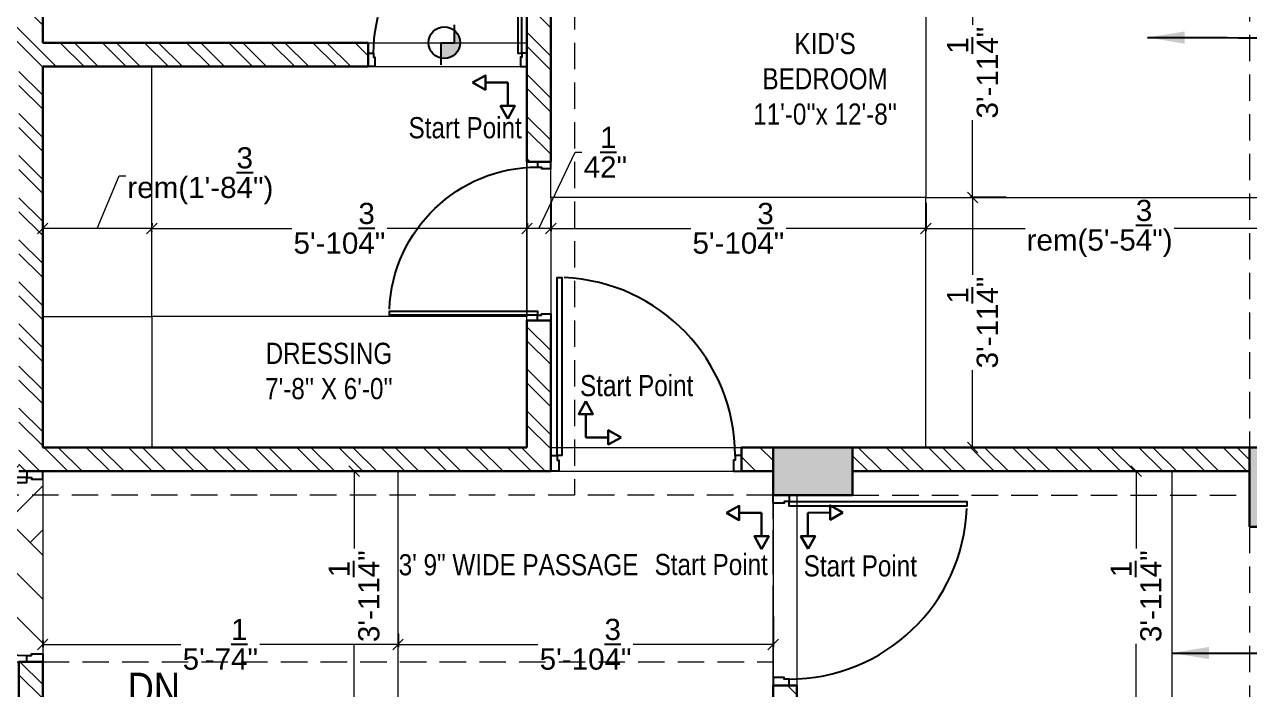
# Model space of a CAD drawing. Header units: millimetres. Extents: x 56222 to 3066687, y -650199 to -121287.
# Drawn here: x 152123.3 to 152354.7, y -179601.4 to -179475.7 of the extents above; entities that cross this region are included whole.
import ezdxf

# ---------------------------------------------------------------- set-up
doc = ezdxf.new("R2010")
doc.units = ezdxf.units.MM
doc.header["$MEASUREMENT"] = 0
doc.header["$PDMODE"] = 35
doc.linetypes.add('ACAD_ISO02W100', pattern=[15, 12, -3])
doc.linetypes.add('DASHED', pattern=[0.75, 0.5, -0.25])
doc.layers.get('Defpoints').update_dxf_attribs({"color": 220})
for name, color, linetype in [('AR DOOR', 40, 'Continuous'), ('AR ELE-5', 134, 'Continuous'), ('WIN', 250, 'Continuous')]:
    doc.layers.add(name, color=color, linetype=linetype)
for name, color, linetype, lineweight in [('COLUMN', 1, 'Continuous', 30), ('dim05', 1, 'Continuous', 13), ('FIRST FLOOR', 7, 'Continuous', 9), ('FIRST FLOOR ( TEXT )', 7, 'Continuous', 9), ('FIRST FLOOR_( PLine )_', 251, 'Continuous', 30), ('Labelling', 1, 'Continuous', 25), ('wall', 7, 'Continuous', 30), ('XX~SLAB ( BEAM )~ ( DIM )', 7, 'Continuous', 9)]:
    doc.layers.add(name, color=color, linetype=linetype, lineweight=lineweight)
doc.layers.add('hatch', color=253, linetype='Continuous', lineweight=0, transparency=0.4)
doc.styles.add('Arial', font='arial.ttf')
doc.styles.add('Cn_BT_9 ( BOLD )', font='swisscb.ttf', dxfattribs={"height": 9})
doc.styles.add('KATHA', font='swissc.ttf')
doc.styles.get("Standard").update_dxf_attribs({"font": 'arial.ttf', "height": 6})
doc.dimstyles.new('Cn_BT_9 ( BOLD )', dxfattribs={"dimtxt": 9, "dimasz": 5, "dimexe": 1.5, "dimexo": 0, "dimgap": 0.09, "dimtad": 0, "dimzin": 3, "dimdsep": 46, "dimlunit": 4, "dimtxsty": 'Cn_BT_9 ( BOLD )', "dimblk": 'DOT', "dimcen": 0.09, "dimdle": 1.5, "dimclrd": 251, "dimclre": 251, "dimclrt": 5, "dimadec": 0, "dimazin": 0, "dimtfac": 0.75, "dimtofl": 0, "dimtmove": 0, "dimatfit": 3, "dimfxl": 0, "dimtolj": 1, "dimtzin": 0, "dimlwd": 15, "dimlwe": 15, "dimarcsym": 0})
doc.dimstyles.new('ISO-25', dxfattribs={"dimtxt": 2.5, "dimasz": 1, "dimexe": 0.5, "dimexo": 1, "dimtad": 0, "dimdec": 1, "dimlunit": 4, "dimtxsty": 'Standard', "dimblk": 'OBLIQUE', "dimcen": 2.5, "dimclrd": 1, "dimclre": 1, "dimclrt": 5, "dimadec": 0, "dimazin": 0, "dimtfac": 1, "dimtdec": 1, "dimtmove": 0, "dimatfit": 3, "dimfxl": 1, "dimlwd": -1, "dimarcsym": 0})
pattern_1 = [(50, (0, 0), (3.586300913, -0.313760675), [0.375, -4.125]), (355, (0, 0), (-0.69375667, 3.76096067), [0.3, -3.3]), (100.4514445, (0.299, -0.026), (2.892544234, 3.447199955), [0.31870096, -3.50571056]), (46.1842, (0, 1), (5.33620665, -0.8275964), [0.5625, -6.1875]), (96.6356355, (0.4447, 0.931), (4.67330973, 4.870593), [0.47805171, -5.2585688]), (351.184164, (0, 1), (4.67330973, 4.870593), [0.45, -4.95]), (21, (0.5, 0.75), (2.98453526, -2.013094453), [0.375, -4.125]), (326, (0.5, 0.75), (1.21657666, 3.625750225), [0.3, -3.3]), (71.4514447, (0.7487, 0.5822), (4.201111884, 1.612655764), [0.31870095, -3.50571056]), (37.5, (0, 0), (0.0607992766, 1.664469269), [0, -3.26, 0, -3.35, 0, -3.3125]), (7.5, (0, 0), (1.315347687, 1.97205856), [0, -1.91, 0, -3.185, 0, -1.2625]), (327.5, (-1.115, 0), (2.669112181, -0.112774359), [0, -1.25, 0, -3.9, 0, -5.175]), (317.5, (-1.615, 0), (2.915930847, 0.500524912), [0, -1.625, 0, -2.59, 0, -3.675])]

# ---------------------------------------------------------------- blocks, each defined once
blk = doc.blocks.new('*U18')
for points in [[(0, 0), (0, 1120), (-30, 1120), (-30, 0)], [(40, 0), (0, 0), (0, -30), (-10, -30), (-10, -100), (40, -100)], [(-1160, 0), (-1120, 0), (-1120, -30), (-1110, -30), (-1110, -100), (-1160, -100)]]:
    blk.add_lwpolyline(points, close=True)
at = {"layer": 'AR ELE-5', "linetype": 'ByBlock', "ltscale": 15}
blk.add_arc((1.6, -0.7), 1121.6, 92.37301, 179.96526, dxfattribs=at)
blk = doc.blocks.new('*U19')
for points in [[(-1160, 0), (-1120, 0), (-1120, 30), (-1110, 30), (-1110, 100), (-1160, 100)], [(40, 0), (0, 0), (0, 30), (-10, 30), (-10, 100), (40, 100)], [(0, 0), (0, -1120), (-30, -1120), (-30, 0)]]:
    blk.add_lwpolyline(points, close=True)
at = {"layer": 'AR ELE-5', "linetype": 'ByBlock', "ltscale": 15}
blk.add_arc((1.6, 0.7), 1121.6, 180.03474, 267.62699, dxfattribs=at)
blk = doc.blocks.new('*U29')
for points in [[(-40, 0), (0, 0), (0, 30), (10, 30), (10, 100), (-40, 100)], [(1160, 0), (1120, 0), (1120, 30), (1110, 30), (1110, 100), (1160, 100)], [(0, 0), (0, -1120), (30, -1120), (30, 0)]]:
    blk.add_lwpolyline(points, close=True)
at = {"layer": 'AR ELE-5', "linetype": 'ByBlock', "ltscale": 15}
blk.add_arc((-1.6, 0.7), 1121.6, 272.37301, 359.96526, dxfattribs=at)
blk = doc.blocks.new('sd d')
at = {"color": 5, "lineweight": 30}
for p, q in [((3321370.72, -510816.44, 0), (3321370.72, -510812.03, 0)), ((3321366.49, -510816.44, 0), (3321370.72, -510816.44, 0))]:
    blk.add_line(p, q, dxfattribs=at)
at = {"color": 5, "lineweight": 30, "elevation": 0}
for points in [[(3321370.72, -510812.03), (3321369.37, -510812.03), (3321370.72, -510809.6)], [(3321370.72, -510812.03), (3321372.06, -510812.03), (3321370.72, -510809.6)], [(3321366.49, -510816.44), (3321366.49, -510815.09), (3321364.06, -510816.44)], [(3321366.49, -510816.44), (3321366.49, -510817.78), (3321364.06, -510816.44)]]:
    blk.add_lwpolyline(points, dxfattribs=at)
blk = doc.blocks.new('_Oblique')
at = {"layer": 'wall', "color": 0, "lineweight": -2}
blk.add_line((-0.5, -0.5), (0.5, 0.5), dxfattribs=at)
blk = doc.blocks.new('*D200')
at = {"layer": 'Defpoints', "color": 0, "lineweight": 30, "transparency": 16777216}
for p in [(152302.38, -179508.4), (152309.69, -179508.4), (152309.69, -179555.63)]:
    blk.add_point(p, dxfattribs=at)
at = {"layer": 'dim05', "color": 1, "linetype": 'Continuous', "lineweight": -2, "transparency": 16777216}
for p, q in [((152308.69, -179508.4), (152301.88, -179508.4)), ((152308.69, -179555.63), (152301.88, -179555.63))]:
    blk.add_line(p, q, dxfattribs=at)
at = {"layer": 'dim05', "color": 1, "linetype": 'Continuous', "transparency": 16777216}
for p, q in [((152302.38, -179508.4), (152302.38, -179523.01)), ((152302.38, -179555.63), (152302.38, -179541.03))]:
    blk.add_line(p, q, dxfattribs=at)
at = {"layer": 'dim05', "color": 1, "transparency": 16777216, "xscale": 2, "yscale": 2, "zscale": 2}
for p, rotation in [((152302.38, -179508.4), 90), ((152302.38, -179555.63), 270)]:
    blk.add_blockref('_Oblique', p, dxfattribs=dict(at, rotation=rotation))
at = {"layer": 'dim05', "color": 5, "lineweight": 25, "transparency": 16777216, "insert": (152302.38, -179532.02), "char_height": 4, "attachment_point": 5, "rotation": 90, "style": 'Arial'}
blk.add_mtext('3\'-11{\\H1x;\\S1/4;}"', dxfattribs=at)
blk = doc.blocks.new('*D201')
at = {"layer": 'Defpoints', "color": 0, "lineweight": 30, "transparency": 16777216}
for p in [(152302.38, -179461.18), (152302.38, -179461.18), (152302.38, -179508.4)]:
    blk.add_point(p, dxfattribs=at)
at = {"layer": 'dim05', "color": 1, "linetype": 'Continuous', "transparency": 16777216}
for p, q in [((152302.38, -179461.18), (152302.38, -179475.78)), ((152302.38, -179508.4), (152302.38, -179493.8))]:
    blk.add_line(p, q, dxfattribs=at)
at = {"layer": 'dim05', "color": 1, "linetype": 'Continuous', "lineweight": -2, "transparency": 16777216}
for p, q in [((152303.38, -179461.18), (152302.88, -179461.18)), ((152303.38, -179508.4), (152302.88, -179508.4))]:
    blk.add_line(p, q, dxfattribs=at)
at = {"layer": 'dim05', "color": 1, "transparency": 16777216, "xscale": 2, "yscale": 2, "zscale": 2}
for p, rotation in [((152302.38, -179461.18), 90), ((152302.38, -179508.4), 270)]:
    blk.add_blockref('_Oblique', p, dxfattribs=dict(at, rotation=rotation))
at = {"layer": 'dim05', "color": 5, "lineweight": 25, "transparency": 16777216, "insert": (152302.38, -179484.79), "char_height": 4, "attachment_point": 5, "rotation": 90, "style": 'Arial'}
blk.add_mtext('3\'-11{\\H1x;\\S1/4;}"', dxfattribs=at)
blk = doc.blocks.new('DF DF D')
at = {"layer": 'WIN'}
h = blk.add_hatch(color=256, dxfattribs=at)
h.dxf.hatch_style = 1
h.paths.add_polyline_path([(3351769.17, -515756.21), (3351769.17, -515753.29, 0.049939), (3351768.58, -515753.23, 0.699776), (3351766.66, -515758.48), (3351766.66, -515756.21)])
blk.add_lwpolyline([(3351769.17, -515752), (3351769.17, -515756.21), (3351766.66, -515756.21), (3351766.66, -515759.61)], dxfattribs=at)
blk.add_circle((3351768.58, -515756.21), 2.98, dxfattribs=at)
blk = doc.blocks.new('*D206')
at = {"layer": 'Defpoints', "color": 0, "lineweight": 30, "transparency": 16777216}
for p in [(152222.69, -179508.4), (152293.55, -179508.4), (152293.55, -179514.23)]:
    blk.add_point(p, dxfattribs=at)
at = {"layer": 'dim05', "color": 1, "linetype": 'Continuous', "lineweight": -2, "transparency": 16777216}
for p, q in [((152222.69, -179509.4), (152222.69, -179514.73)), ((152293.55, -179509.4), (152293.55, -179514.73))]:
    blk.add_line(p, q, dxfattribs=at)
at = {"layer": 'dim05', "color": 1, "linetype": 'Continuous', "transparency": 16777216}
for p, q in [((152222.69, -179514.23), (152249.11, -179514.23)), ((152293.55, -179514.23), (152267.13, -179514.23))]:
    blk.add_line(p, q, dxfattribs=at)
at = {"layer": 'dim05', "color": 1, "transparency": 16777216, "xscale": 2, "yscale": 2, "zscale": 2, "rotation": 180}
blk.add_blockref('_Oblique', (152222.69, -179514.23), dxfattribs=at)
at = {"layer": 'dim05', "color": 1, "transparency": 16777216, "xscale": 2, "yscale": 2, "zscale": 2}
blk.add_blockref('_Oblique', (152293.55, -179514.23), dxfattribs=at)
at = {"layer": 'dim05', "color": 5, "lineweight": 25, "transparency": 16777216, "insert": (152258.12, -179514.23), "char_height": 4, "attachment_point": 5, "style": 'Arial'}
blk.add_mtext('5\'-10{\\H1x;\\S3/4;}"', dxfattribs=at)
blk = doc.blocks.new('*D207')
at = {"layer": 'Defpoints', "color": 0, "lineweight": 30, "transparency": 16777216}
for p in [(152293.55, -179514.73), (152359.19, -179514.23), (152359.19, -179514.73)]:
    blk.add_point(p, dxfattribs=at)
at = {"layer": 'dim05', "color": 1, "linetype": 'Continuous', "transparency": 16777216}
for p, q in [((152293.55, -179514.23), (152312.28, -179514.23)), ((152359.19, -179514.23), (152340.47, -179514.23))]:
    blk.add_line(p, q, dxfattribs=at)
at = {"layer": 'dim05', "color": 1, "transparency": 16777216, "xscale": 2, "yscale": 2, "zscale": 2, "rotation": 180}
blk.add_blockref('_Oblique', (152293.55, -179514.23), dxfattribs=at)
at = {"layer": 'dim05', "color": 1, "transparency": 16777216, "xscale": 2, "yscale": 2, "zscale": 2}
blk.add_blockref('_Oblique', (152359.19, -179514.23), dxfattribs=at)
at = {"layer": 'dim05', "color": 5, "lineweight": 25, "transparency": 16777216, "insert": (152326.37, -179514.23), "char_height": 4, "attachment_point": 5, "style": 'Arial'}
blk.add_mtext('rem(5\'-5{\\H1x;\\S3/4;}")', dxfattribs=at)
blk = doc.blocks.new('*D211')
at = {"layer": 'Defpoints', "color": 0, "lineweight": 30, "transparency": 16777216}
for p in [(152333.27, -179560.13), (152334.41, -179560.13), (152334.76, -179607.36)]:
    blk.add_point(p, dxfattribs=at)
at = {"layer": 'dim05', "color": 1, "linetype": 'Continuous', "lineweight": -2, "transparency": 16777216}
for p, q in [((152333.41, -179560.13), (152332.77, -179560.13)), ((152333.76, -179607.36), (152332.77, -179607.36))]:
    blk.add_line(p, q, dxfattribs=at)
at = {"layer": 'dim05', "color": 1, "linetype": 'Continuous', "transparency": 16777216}
for p, q in [((152333.27, -179560.13), (152333.27, -179574.74)), ((152333.27, -179607.36), (152333.27, -179592.76))]:
    blk.add_line(p, q, dxfattribs=at)
at = {"layer": 'dim05', "color": 1, "transparency": 16777216, "xscale": 2, "yscale": 2, "zscale": 2}
for p, rotation in [((152333.27, -179560.13), 90), ((152333.27, -179607.36), 270)]:
    blk.add_blockref('_Oblique', p, dxfattribs=dict(at, rotation=rotation))
at = {"layer": 'dim05', "color": 5, "lineweight": 25, "transparency": 16777216, "insert": (152333.27, -179583.75), "char_height": 4, "attachment_point": 5, "rotation": 90, "style": 'Arial'}
blk.add_mtext('3\'-11{\\H1x;\\S1/4;}"', dxfattribs=at)
blk = doc.blocks.new('*D212')
at = {"layer": 'Defpoints', "color": 0, "lineweight": 30, "transparency": 16777216}
for p in [(152218.19, -179514.23), (152218.19, -179514.23), (152222.69, -179514.23)]:
    blk.add_point(p, dxfattribs=at)
at = {"layer": 'dim05', "color": 1, "linetype": 'Continuous', "transparency": 16777216}
for p, q in [((152220.44, -179514.23), (152227.28, -179499.83)), ((152227.28, -179499.83), (152228.53, -179499.83)), ((152222.69, -179514.23), (152218.19, -179514.23))]:
    blk.add_line(p, q, dxfattribs=at)
at = {"layer": 'dim05', "color": 1, "linetype": 'Continuous', "lineweight": -2, "transparency": 16777216}
for p, q in [((152218.19, -179513.23), (152218.19, -179513.73)), ((152222.69, -179513.23), (152222.69, -179513.73))]:
    blk.add_line(p, q, dxfattribs=at)
at = {"layer": 'dim05', "color": 1, "transparency": 16777216, "xscale": 2, "yscale": 2, "zscale": 2, "rotation": 180}
blk.add_blockref('_Oblique', (152218.19, -179514.23), dxfattribs=at)
at = {"layer": 'dim05', "color": 1, "transparency": 16777216, "xscale": 2, "yscale": 2, "zscale": 2}
blk.add_blockref('_Oblique', (152222.69, -179514.23), dxfattribs=at)
at = {"layer": 'dim05', "color": 5, "lineweight": 25, "transparency": 16777216, "insert": (152232.99, -179499.83), "char_height": 4, "attachment_point": 5, "style": 'Arial'}
blk.add_mtext('4{\\H1x;\\S1/2;}"', dxfattribs=at)
blk = doc.blocks.new('*D213')
at = {"layer": 'Defpoints', "color": 0, "lineweight": 30, "transparency": 16777216}
for p in [(152147.32, -179513.85), (152147.32, -179514.23), (152218.19, -179514.23)]:
    blk.add_point(p, dxfattribs=at)
at = {"layer": 'dim05', "color": 1, "linetype": 'Continuous', "transparency": 16777216}
for p, q in [((152147.32, -179514.23), (152173.74, -179514.23)), ((152218.19, -179514.23), (152191.77, -179514.23))]:
    blk.add_line(p, q, dxfattribs=at)
at = {"layer": 'dim05', "color": 1, "linetype": 'Continuous', "lineweight": -2, "transparency": 16777216}
for p, q in [((152147.32, -179514.85), (152147.32, -179514.73)), ((152218.19, -179513.23), (152218.19, -179513.73))]:
    blk.add_line(p, q, dxfattribs=at)
at = {"layer": 'dim05', "color": 1, "transparency": 16777216, "xscale": 2, "yscale": 2, "zscale": 2, "rotation": 180}
blk.add_blockref('_Oblique', (152147.32, -179514.23), dxfattribs=at)
at = {"layer": 'dim05', "color": 1, "transparency": 16777216, "xscale": 2, "yscale": 2, "zscale": 2}
blk.add_blockref('_Oblique', (152218.19, -179514.23), dxfattribs=at)
at = {"layer": 'dim05', "color": 5, "lineweight": 25, "transparency": 16777216, "insert": (152182.75, -179514.23), "char_height": 4, "attachment_point": 5, "style": 'Arial'}
blk.add_mtext('5\'-10{\\H1x;\\S3/4;}"', dxfattribs=at)
blk = doc.blocks.new('*D214')
at = {"layer": 'Defpoints', "color": 0, "lineweight": 30, "transparency": 16777216}
for p in [(152126.69, -179514.23), (152126.69, -179514.23), (152147.32, -179514.23)]:
    blk.add_point(p, dxfattribs=at)
at = {"layer": 'dim05', "color": 1, "linetype": 'Continuous', "transparency": 16777216}
for p, q in [((152137, -179514.23), (152141.13, -179504.29)), ((152141.13, -179504.29), (152142.38, -179504.29)), ((152147.32, -179514.23), (152126.69, -179514.23))]:
    blk.add_line(p, q, dxfattribs=at)
at = {"layer": 'dim05', "color": 1, "linetype": 'Continuous', "lineweight": -2, "transparency": 16777216}
for p, q in [((152126.69, -179513.23), (152126.69, -179513.73)), ((152147.32, -179513.23), (152147.32, -179513.73))]:
    blk.add_line(p, q, dxfattribs=at)
at = {"layer": 'dim05', "color": 1, "transparency": 16777216, "xscale": 2, "yscale": 2, "zscale": 2, "rotation": 180}
blk.add_blockref('_Oblique', (152126.69, -179514.23), dxfattribs=at)
at = {"layer": 'dim05', "color": 1, "transparency": 16777216, "xscale": 2, "yscale": 2, "zscale": 2}
blk.add_blockref('_Oblique', (152147.32, -179514.23), dxfattribs=at)
at = {"layer": 'dim05', "color": 5, "lineweight": 25, "transparency": 16777216, "insert": (152156.48, -179504.29), "char_height": 4, "attachment_point": 5, "style": 'Arial'}
blk.add_mtext('rem(1\'-8{\\H1x;\\S3/4;}")', dxfattribs=at)
blk = doc.blocks.new('*D220')
at = {"layer": 'Defpoints', "color": 0, "lineweight": 30, "transparency": 16777216}
for p in [(152264.69, -179586.61), (152193.82, -179589.86), (152193.82, -179592.86)]:
    blk.add_point(p, dxfattribs=at)
at = {"layer": 'dim05', "color": 1, "linetype": 'Continuous', "lineweight": -2, "transparency": 16777216}
for p, q in [((152264.69, -179587.61), (152264.69, -179593.36)), ((152193.82, -179590.86), (152193.82, -179593.36))]:
    blk.add_line(p, q, dxfattribs=at)
at = {"layer": 'dim05', "color": 1, "linetype": 'Continuous', "transparency": 16777216}
for p, q in [((152193.82, -179592.86), (152220.24, -179592.86)), ((152264.69, -179592.86), (152238.27, -179592.86))]:
    blk.add_line(p, q, dxfattribs=at)
at = {"layer": 'dim05', "color": 1, "transparency": 16777216, "xscale": 2, "yscale": 2, "zscale": 2, "rotation": 180}
blk.add_blockref('_Oblique', (152193.82, -179592.86), dxfattribs=at)
at = {"layer": 'dim05', "color": 1, "transparency": 16777216, "xscale": 2, "yscale": 2, "zscale": 2}
blk.add_blockref('_Oblique', (152264.69, -179592.86), dxfattribs=at)
at = {"layer": 'dim05', "color": 5, "lineweight": 25, "transparency": 16777216, "insert": (152229.25, -179592.86), "char_height": 4, "attachment_point": 5, "style": 'Arial'}
blk.add_mtext('5\'-10{\\H1x;\\S3/4;}"', dxfattribs=at)
blk = doc.blocks.new('*D221')
at = {"layer": 'Defpoints', "color": 0, "lineweight": 30, "transparency": 16777216}
for p in [(152126.69, -179591.11), (152126.69, -179592.86), (152193.82, -179592.86)]:
    blk.add_point(p, dxfattribs=at)
at = {"layer": 'dim05', "color": 1, "linetype": 'Continuous', "lineweight": -2, "transparency": 16777216}
for p, q in [((152126.69, -179592.11), (152126.69, -179593.36)), ((152193.82, -179591.86), (152193.82, -179592.36))]:
    blk.add_line(p, q, dxfattribs=at)
at = {"layer": 'dim05', "color": 1, "linetype": 'Continuous', "transparency": 16777216}
for p, q in [((152126.69, -179592.86), (152152.8, -179592.86)), ((152193.82, -179592.86), (152167.71, -179592.86))]:
    blk.add_line(p, q, dxfattribs=at)
at = {"layer": 'dim05', "color": 1, "transparency": 16777216, "xscale": 2, "yscale": 2, "zscale": 2, "rotation": 180}
blk.add_blockref('_Oblique', (152126.69, -179592.86), dxfattribs=at)
at = {"layer": 'dim05', "color": 1, "transparency": 16777216, "xscale": 2, "yscale": 2, "zscale": 2}
blk.add_blockref('_Oblique', (152193.82, -179592.86), dxfattribs=at)
at = {"layer": 'dim05', "color": 5, "lineweight": 25, "transparency": 16777216, "insert": (152160.25, -179592.86), "char_height": 4, "attachment_point": 5, "style": 'Arial'}
blk.add_mtext('5\'-7{\\H1x;\\S1/4;}"', dxfattribs=at)
blk = doc.blocks.new('*D222')
at = {"layer": 'Defpoints', "color": 0, "lineweight": 30, "transparency": 16777216}
for p in [(152189.16, -179560.13), (152185.52, -179607.36), (152189.16, -179607.36)]:
    blk.add_point(p, dxfattribs=at)
at = {"layer": 'dim05', "color": 1, "linetype": 'Continuous', "lineweight": -2, "transparency": 16777216}
for p, q in [((152188.16, -179560.13), (152185.02, -179560.13)), ((152188.16, -179607.36), (152185.02, -179607.36))]:
    blk.add_line(p, q, dxfattribs=at)
at = {"layer": 'dim05', "color": 1, "linetype": 'Continuous', "transparency": 16777216}
for p, q in [((152185.52, -179560.13), (152185.52, -179574.74)), ((152185.52, -179607.36), (152185.52, -179592.76))]:
    blk.add_line(p, q, dxfattribs=at)
at = {"layer": 'dim05', "color": 1, "transparency": 16777216, "xscale": 2, "yscale": 2, "zscale": 2}
for p, rotation in [((152185.52, -179560.13), 90), ((152185.52, -179607.36), 270)]:
    blk.add_blockref('_Oblique', p, dxfattribs=dict(at, rotation=rotation))
at = {"layer": 'dim05', "color": 5, "lineweight": 25, "transparency": 16777216, "insert": (152185.52, -179583.75), "char_height": 4, "attachment_point": 5, "rotation": 90, "style": 'Arial'}
blk.add_mtext('3\'-11{\\H1x;\\S1/4;}"', dxfattribs=at)
blk = doc.blocks.new('_Dot')
at = {"color": 0, "linetype": 'ByBlock', "lineweight": -2}
blk.add_line((-0.5, 0), (-1, 0), dxfattribs=at)
at = {"color": 0, "linetype": 'ByBlock', "const_width": 0.5}
blk.add_lwpolyline([(-0.25, 0, 1), (0.25, 0, 1)], format="xyb", close=True, dxfattribs=at)

msp = doc.modelspace()

# ---------------------------------------------------------------- hatches: boundary and pattern name
at = {"layer": 'hatch', "lineweight": 0, "true_color": 0x636466, "transparency": 33554610}
h = msp.add_hatch(dxfattribs=at)
h.set_pattern_fill('ANSI32', color=251, scale=15, angle=90, style=0)
h.paths.add_polyline_path([(151972.188, -179560.135), (151963.188, -179560.135), (151963.188, -179642.635), (151972.188, -179642.635)])
h.paths.add_polyline_path([(151972.188, -179483.635), (152060.188, -179483.635), (152060.188, -179481.135), (152060.188, -179479.135), (151963.188, -179479.135), (151963.188, -179483.635), (151963.188, -179545.135), (151972.188, -179545.135)])
h.paths.add_polyline_path([(152126.688, -179426.635), (152117.688, -179426.635), (152117.688, -179479.135), (152105.688, -179479.135), (152105.688, -179483.635), (152122.188, -179483.635), (152122.188, -179560.135), (152222.688, -179560.135), (152222.688, -179557.135), (152222.688, -179531.635), (152220.188, -179531.635), (152218.188, -179531.635), (152218.188, -179555.635), (152147.322, -179555.635), (152126.688, -179555.635), (152126.688, -179530.865), (152126.688, -179483.635), (152147.322, -179483.635), (152188.188, -179483.635), (152188.188, -179481.135), (152188.188, -179479.135), (152126.688, -179479.135)])
h.paths.add_polyline_path([(152222.688, -179426.635), (152218.188, -179426.635), (152218.188, -179501.635), (152222.688, -179501.635), (152222.688, -179461.175)])
h.paths.add_polyline_path([(152227.188, -179404.135), (152258.688, -179404.135), (152258.688, -179399.635), (152144.688, -179399.635), (152144.688, -179404.135), (152218.188, -179404.135), (152218.188, -179417.635), (152227.188, -179417.635)])
h.paths.add_polyline_path([(152126.688, -179399.635), (151963.188, -179399.635), (151963.188, -179417.635), (151972.188, -179417.635), (151972.188, -179404.135), (152117.688, -179404.135), (152117.688, -179417.635), (152126.688, -179417.635)])
h.paths.add_polyline_path([(151972.188, -179432.635), (151963.188, -179432.635), (151963.188, -179461.135), (151972.188, -179461.135)])
h.paths.add_polyline_path([(152363.688, -179399.635), (152318.688, -179399.635), (152318.688, -179404.135), (152354.688, -179404.135), (152354.688, -179413.945), (152354.688, -179417.635), (152363.688, -179417.635)])
h.paths.add_polyline_path([(152354.688, -179555.635), (152293.554, -179555.635), (152279.688, -179555.635), (152279.688, -179560.135), (152340.054, -179560.135), (152354.688, -179560.135)])
h.paths.add_polyline_path([(152264.688, -179555.635), (152258.688, -179555.635), (152258.688, -179560.135), (152264.688, -179560.135)])
h.paths.add_polyline_path([(152363.688, -179570.635), (152359.188, -179570.635), (152359.188, -179607.365), (152359.188, -179654.594), (152359.188, -179687.635), (152340.054, -179687.635), (152321.683, -179687.635), (152321.683, -179692.135), (152354.688, -179692.135), (152354.688, -179695.135), (152363.688, -179695.135)])
h.paths.add_polyline_path([(152350.751, -179659.908), (152377.223, -179659.908), (152377.223, -179651.665), (152350.751, -179651.665)], flags=9)
h = msp.add_hatch(dxfattribs=at)
h.set_pattern_fill('ANSI32', color=251, scale=15, angle=90, style=0)
h.paths.add_polyline_path([(152264.688, -179701.135), (152164.188, -179701.135), (152164.188, -179705.635), (152164.188, -179710.135), (152264.688, -179710.135)])
h.paths.add_polyline_path([(152131.188, -179701.135), (152126.688, -179701.135), (152126.688, -179710.135), (152131.188, -179710.135)])
h.paths.add_polyline_path([(152126.688, -179710.135), (152122.188, -179710.135), (152122.188, -179746.135), (152126.688, -179746.135)])
h.paths.add_polyline_path([(152126.688, -179620.135), (152122.188, -179620.135), (152122.188, -179669.107), (152122.188, -179669.635), (152101.188, -179669.635), (152101.188, -179674.135), (152122.188, -179674.135), (152122.188, -179695.135), (152126.688, -179695.135)])
h.paths.add_polyline_path([(151993.188, -179669.635), (151972.188, -179669.635), (151963.188, -179669.635), (151963.188, -179674.135), (151993.188, -179674.135)])
h.paths.add_polyline_path([(152269.188, -179654.594), (152269.188, -179607.365), (152269.188, -179600.635), (152264.688, -179600.635), (152264.688, -179607.365), (152264.688, -179695.135), (152273.688, -179695.135), (152273.688, -179692.135), (152297.683, -179692.135), (152297.683, -179687.635), (152269.188, -179687.635)])
h.paths.add_polyline_path([(152350.751, -179659.908), (152377.223, -179659.908), (152377.223, -179651.665), (152350.751, -179651.665)], flags=9)
h.paths.add_polyline_path([(152067.798, -179476.158), (152080.132, -179476.158), (152080.132, -179472.037), (152067.798, -179472.037)], flags=9)
h.paths.add_polyline_path([(152196.027, -179476.158), (152208.361, -179476.158), (152208.361, -179472.037), (152196.027, -179472.037)], flags=9)
h.paths.add_polyline_path([(152227.306, -179548.22), (152250.277, -179548.22), (152250.277, -179539.843), (152227.306, -179539.843)], flags=9)
h.paths.add_polyline_path([(152194.906, -179499.479), (152217.877, -179499.479), (152217.877, -179491.103), (152194.906, -179491.103)], flags=9)
h.paths.add_polyline_path([(152167.6, -179548.817), (152193.928, -179548.817), (152193.928, -179533.748), (152167.6, -179533.748)], flags=9)
h.paths.add_polyline_path([(152161.703, -179461.01), (152188.03, -179461.01), (152188.03, -179445.941), (152161.703, -179445.941)], flags=9)
h.paths.add_polyline_path([(152259.517, -179496.97), (152289.332, -179496.97), (152289.332, -179475.133), (152259.517, -179475.133)], flags=9)
h.paths.add_polyline_path([(152022.856, -179449.802), (152072.344, -179449.802), (152072.344, -179434.728), (152022.856, -179434.728)], flags=9)
h = msp.add_hatch(dxfattribs=at)
h.set_pattern_fill('AR-CONC', color=251, scale=0.5)
h.set_pattern_definition(pattern_1)
h.paths.add_polyline_path([(151972.188, -179695.135), (151963.188, -179695.135), (151963.188, -179710.135), (151972.188, -179710.135)])
h.paths.add_polyline_path([(152067.798, -179476.158), (152080.132, -179476.158), (152080.132, -179472.037), (152067.798, -179472.037)], flags=9)
h.paths.add_polyline_path([(152196.027, -179476.158), (152208.361, -179476.158), (152208.361, -179472.037), (152196.027, -179472.037)], flags=9)
h.paths.add_polyline_path([(152269.557, -179582.303), (152292.529, -179582.303), (152292.529, -179573.926), (152269.557, -179573.926)], flags=9)
h.paths.add_polyline_path([(152241.391, -179582.041), (152264.362, -179582.041), (152264.362, -179573.664), (152241.391, -179573.664)], flags=9)
h.paths.add_polyline_path([(152227.306, -179548.22), (152250.277, -179548.22), (152250.277, -179539.843), (152227.306, -179539.843)], flags=9)
h.paths.add_polyline_path([(152194.906, -179499.479), (152217.877, -179499.479), (152217.877, -179491.103), (152194.906, -179491.103)], flags=9)
h.paths.add_polyline_path([(152141.551, -179607.588), (152153.824, -179607.588), (152153.824, -179595.023), (152141.551, -179595.023)], flags=9)
h.paths.add_polyline_path([(152299.66, -179702.174), (152323.936, -179702.174), (152323.936, -179691.703), (152299.66, -179691.703)], flags=9)
h.paths.add_polyline_path([(152167.6, -179548.817), (152193.928, -179548.817), (152193.928, -179533.748), (152167.6, -179533.748)], flags=9)
h.paths.add_polyline_path([(152161.703, -179461.01), (152188.03, -179461.01), (152188.03, -179445.941), (152161.703, -179445.941)], flags=9)
h.paths.add_polyline_path([(152259.517, -179496.97), (152289.332, -179496.97), (152289.332, -179475.133), (152259.517, -179475.133)], flags=9)
h.paths.add_polyline_path([(152194.155, -179582.082), (152239.061, -179582.082), (152239.061, -179573.705), (152194.155, -179573.705)], flags=9)
h.paths.add_polyline_path([(152033.961, -179595.627), (152065.101, -179595.627), (152065.101, -179573.79), (152033.961, -179573.79)], flags=9)
h.paths.add_polyline_path([(152022.856, -179449.802), (152072.344, -179449.802), (152072.344, -179434.728), (152022.856, -179434.728)], flags=9)
h = msp.add_hatch(dxfattribs=at)
h.set_pattern_fill('AR-CONC', color=251, scale=0.5)
h.set_pattern_definition(pattern_1)
h.paths.add_polyline_path([(152126.688, -179701.135), (152126.688, -179695.135), (152117.688, -179695.135), (152117.688, -179710.135), (152126.688, -179710.135)])
h.paths.add_polyline_path([(152273.688, -179695.135), (152264.688, -179695.135), (152264.688, -179701.135), (152264.688, -179710.135), (152269.188, -179710.135), (152273.688, -179710.135)])
h.paths.add_polyline_path([(152067.798, -179476.158), (152080.132, -179476.158), (152080.132, -179472.037), (152067.798, -179472.037)], flags=9)
h.paths.add_polyline_path([(152196.027, -179476.158), (152208.361, -179476.158), (152208.361, -179472.037), (152196.027, -179472.037)], flags=9)
h.paths.add_polyline_path([(152269.557, -179582.303), (152292.529, -179582.303), (152292.529, -179573.926), (152269.557, -179573.926)], flags=9)
h.paths.add_polyline_path([(152241.391, -179582.041), (152264.362, -179582.041), (152264.362, -179573.664), (152241.391, -179573.664)], flags=9)
h.paths.add_polyline_path([(152227.306, -179548.22), (152250.277, -179548.22), (152250.277, -179539.843), (152227.306, -179539.843)], flags=9)
h.paths.add_polyline_path([(152194.906, -179499.479), (152217.877, -179499.479), (152217.877, -179491.103), (152194.906, -179491.103)], flags=9)
h.paths.add_polyline_path([(152141.551, -179607.588), (152153.824, -179607.588), (152153.824, -179595.023), (152141.551, -179595.023)], flags=9)
h.paths.add_polyline_path([(152299.66, -179702.174), (152323.936, -179702.174), (152323.936, -179691.703), (152299.66, -179691.703)], flags=9)
h.paths.add_polyline_path([(152167.6, -179548.817), (152193.928, -179548.817), (152193.928, -179533.748), (152167.6, -179533.748)], flags=9)
h.paths.add_polyline_path([(152161.703, -179461.01), (152188.03, -179461.01), (152188.03, -179445.941), (152161.703, -179445.941)], flags=9)
h.paths.add_polyline_path([(152259.517, -179496.97), (152289.332, -179496.97), (152289.332, -179475.133), (152259.517, -179475.133)], flags=9)
h.paths.add_polyline_path([(152194.155, -179582.082), (152239.061, -179582.082), (152239.061, -179573.705), (152194.155, -179573.705)], flags=9)
h.paths.add_polyline_path([(152033.961, -179595.627), (152065.101, -179595.627), (152065.101, -179573.79), (152033.961, -179573.79)], flags=9)
h.paths.add_polyline_path([(152022.856, -179449.802), (152072.344, -179449.802), (152072.344, -179434.728), (152022.856, -179434.728)], flags=9)
h = msp.add_hatch(dxfattribs=at)
h.set_pattern_fill('AR-CONC', color=251, scale=0.5)
h.set_pattern_definition(pattern_1)
h.paths.add_polyline_path([(152279.688, -179555.635), (152264.688, -179555.635), (152264.688, -179560.135), (152264.688, -179564.635), (152267.688, -179564.635), (152269.188, -179564.635), (152279.688, -179564.635)])
h.paths.add_polyline_path([(152363.688, -179555.635), (152354.688, -179555.635), (152354.688, -179570.635), (152363.688, -179570.635)])
h = msp.add_hatch(dxfattribs=at)
h.set_pattern_fill('ANSI32', color=251, scale=15, angle=90, style=0)
h.paths.add_polyline_path([(152126.688, -179596.135), (152123.688, -179596.135), (152122.188, -179596.135), (152122.188, -179605.135), (152126.688, -179605.135)])

# ---------------------------------------------------------------- linework, layer by layer
at = {"layer": 'COLUMN'}
for points in [[(152279.688, -179555.635), (152279.688, -179564.635), (152264.688, -179564.635), (152264.688, -179555.635)], [(152354.688, -179555.635), (152363.688, -179555.635), (152363.688, -179570.635), (152354.688, -179570.635)]]:
    msp.add_lwpolyline(points, close=True, dxfattribs=at)
at = {"layer": 'FIRST FLOOR'}
for p, q in [((152126.688, -179479.135), (152126.688, -179399.635)), ((152218.188, -179555.635), (152218.188, -179404.135)), ((152222.688, -179501.635), (152222.688, -179426.635)), ((152126.688, -179479.135), (152218.188, -179479.135)), ((152188.188, -179483.635), (152188.188, -179479.135)), ((152126.688, -179483.635), (152188.188, -179483.635)), ((152126.688, -179483.635), (152126.688, -179555.635)), ((152218.188, -179501.635), (152222.688, -179501.635)), ((152218.188, -179531.635), (152222.688, -179531.635)), ((152222.688, -179560.135), (152222.688, -179531.635)), ((152126.688, -179555.635), (152218.188, -179555.635)), ((152264.688, -179555.635), (152264.688, -179560.135)), ((152264.688, -179555.635), (152354.688, -179555.635)), ((152122.188, -179560.135), (152222.688, -179560.135)), ((152279.688, -179560.135), (152354.688, -179560.135)), ((152354.688, -179560.135), (152354.688, -179570.635)), ((152126.688, -179734.135), (152126.688, -179596.135)), ((152264.688, -179600.635), (152269.188, -179600.635))]:
    msp.add_line(p, q, dxfattribs=at)
at = {"layer": 'FIRST FLOOR', "linetype": 'ACAD_ISO02W100', "ltscale": 0.7}
msp.add_lwpolyline([(152269.188, -179600.635), (152264.688, -179600.635), (152264.688, -179564.635), (152269.188, -179564.635)], close=True, dxfattribs=at)
at = {"layer": 'FIRST FLOOR_( PLine )_'}
for p, q in [((152126.688, -179479.135), (152126.688, -179399.635)), ((152188.188, -179479.135), (152126.688, -179479.135)), ((152188.188, -179483.635), (152188.188, -179479.135)), ((152126.688, -179555.635), (152126.688, -179483.635)), ((152126.688, -179483.635), (152188.188, -179483.635)), ((152222.688, -179531.635), (152218.188, -179531.635)), ((152218.188, -179531.635), (152218.188, -179555.635)), ((152222.688, -179560.135), (152222.688, -179531.635)), ((152218.188, -179555.635), (152126.688, -179555.635)), ((152122.188, -179560.135), (152222.688, -179560.135))]:
    msp.add_line(p, q, dxfattribs=at)
for points in [[(152227.188, -179404.135), (152258.688, -179404.135), (152258.688, -179399.635), (152144.688, -179399.635), (152144.688, -179404.135), (152218.188, -179404.135), (152218.188, -179501.635), (152222.688, -179501.635), (152222.688, -179426.635), (152227.188, -179426.635)], [(152258.688, -179560.135), (152264.688, -179560.135), (152264.688, -179555.635), (152258.688, -179555.635)], [(152269.188, -179600.635), (152264.688, -179600.635), (152264.688, -179710.135), (152269.188, -179710.135), (152273.688, -179710.135), (152273.688, -179692.135), (152297.683, -179692.135), (152297.683, -179687.635), (152269.188, -179687.635)]]:
    msp.add_lwpolyline(points, close=True, dxfattribs=at)
for points in [[(152354.688, -179555.635), (152264.688, -179555.635), (152264.688, -179560.135)], [(152279.688, -179560.135), (152354.688, -179560.135), (152354.688, -179570.635)], [(152122.188, -179710.135), (152122.188, -179746.135), (152126.688, -179746.135), (152126.688, -179596.135), (152122.188, -179596.135), (152122.188, -179605.135)]]:
    msp.add_lwpolyline(points, dxfattribs=at)
at = {"layer": 'Labelling', "color": 251, "linetype": 'DASHED', "lineweight": 0, "ltscale": 10, "true_color": 0x636466}
for p, q in [((152227.188, -179426.635), (152227.188, -179564.635)), ((152354.688, -179432.635), (152354.688, -179555.635)), ((152264.688, -179564.635), (152117.688, -179564.635)), ((152279.688, -179564.635), (152354.688, -179564.635)), ((152354.688, -179570.635), (152354.688, -179687.635)), ((152126.688, -179596.135), (152264.688, -179596.135))]:
    msp.add_line(p, q, dxfattribs=at)
at = {"layer": 'XX~SLAB ( BEAM )~ ( DIM )', "color": 244, "lineweight": 0, "true_color": 0x991b1e}
for points in [[(152222.688, -179508.405), (152222.688, -179461.175), (152293.554, -179461.175), (152293.554, -179508.405)], [(152359.188, -179508.405), (152359.188, -179461.175), (152293.554, -179461.175), (152293.554, -179508.405)], [(152147.322, -179530.865), (152147.322, -179483.635), (152126.688, -179483.635), (152126.688, -179530.865)], [(152147.322, -179530.865), (152147.322, -179483.635), (152218.188, -179483.635), (152218.188, -179530.865)], [(152222.688, -179508.405), (152222.688, -179555.635), (152293.554, -179555.635), (152293.554, -179508.405)], [(152359.188, -179508.405), (152359.188, -179555.635), (152293.554, -179555.635), (152293.554, -179508.405)], [(152147.322, -179530.865), (152147.322, -179555.635), (152126.688, -179555.635), (152126.688, -179530.865)], [(152147.322, -179530.865), (152147.322, -179555.635), (152218.188, -179555.635), (152218.188, -179530.865)]]:
    msp.add_lwpolyline(points, close=True, dxfattribs=at)
for points in [[(152126.688, -179562.882), (152115.974, -179573.595), (152111.802, -179569.424), (152122.188, -179559.038)], [(152168.688, -179607.365), (152193.822, -179607.365), (152193.822, -179560.135), (152126.688, -179560.135), (152126.688, -179607.365)], [(152222.688, -179607.365), (152193.822, -179607.365), (152193.822, -179560.135), (152264.688, -179560.135), (152264.688, -179607.365)], [(152269.188, -179564.635), (152269.188, -179607.365), (152340.054, -179607.365), (152340.054, -179560.135), (152279.688, -179560.135)], [(152359.188, -179570.635), (152359.188, -179607.365), (152340.054, -179607.365), (152340.054, -179560.135), (152354.688, -179560.135)], [(152126.688, -179571.226), (152124.318, -179573.595), (152120.146, -179569.424), (152126.688, -179562.882)], [(152126.688, -179592.653), (152103.458, -179569.424), (152099.286, -179573.595), (152122.188, -179596.497)], [(152126.688, -179584.309), (152111.802, -179569.424), (152107.63, -179573.595), (152126.688, -179592.653)], [(152126.688, -179575.965), (152120.146, -179569.424), (152115.974, -179573.595), (152126.688, -179584.309)], [(152126.688, -179571.226), (152124.318, -179573.595), (152126.688, -179575.965)]]:
    msp.add_lwpolyline(points, dxfattribs=at)

# ---------------------------------------------------------------- block references
at = {"lineweight": 35, "rotation": 180}
msp.add_blockref('DF DF D', (3503971.149, -695235.341), dxfattribs=at)
at = {"color": 1, "lineweight": 35, "xscale": -1, "rotation": 180}
for p in [(-3169156.159, -690303.103, 0.004), (-3169108.204, -690384.451, 0.004)]:
    msp.add_blockref('sd d', p, dxfattribs=at)
at = {"color": 1, "lineweight": 35, "xscale": -1}
msp.add_blockref('sd d', (3473600.021, 331262.712, 0.004), dxfattribs=at)
at = {"color": 1, "lineweight": 35, "rotation": 180.4639088464349}
msp.add_blockref('sd d', (3477668.981, -663475.701, 0.004), dxfattribs=at)
at = {"layer": 'AR DOOR', "linetype": 'ByBlock', "lineweight": -2, "extrusion": (0, 0, -1)}
for name, p, xscale, yscale, zscale, rotation in [('*U19', (-152217.188, -179481.135), 0.02500000000004618, 0.02500000000004618, -0.02500000000004618, 180), ('*U29', (-152220.188, -179530.635), 0.02500000000004618, 0.02500000000004618, -0.02500000000004618, 90), ('*U19', (-152223.888, -179557.135), -0.02999999999996949, 0.02999999999996949, -0.02999999999996949, 180), ('*U18', (-152123.688, -179561.335), -0.02999999999996949, 0.02999999999996949, -0.02999999999996949, 270), ('*U19', (-152267.688, -179565.835), -0.02999999999996949, 0.02999999999996949, -0.02999999999996949, 270)]:
    msp.add_blockref(name, p, dxfattribs=dict(at, xscale=xscale, yscale=yscale, zscale=zscale, rotation=rotation))

# ---------------------------------------------------------------- texts
at = {"layer": 'FIRST FLOOR ( TEXT )', "attachment_point": 5, "style": 'KATHA'}
for s, insert, char_height in [("KID'S\\PBEDROOM\\P11'-0''x 12'-8''", (152274.51, -179485.977), 4), ("DRESSING\\P7'-8'' X 6'-0''", (152180.769, -179541.209), 4), ('3\' 9" WIDE PASSAGE', (152216.589, -179577.827), 4), ('DN', (152147.688, -179601.206), 6)]:
    msp.add_mtext(s, dxfattribs=dict(at, insert=insert, char_height=char_height))
at = {"layer": 'FIRST FLOOR ( TEXT )', "color": 5, "char_height": 4, "attachment_point": 5, "style": 'KATHA'}
for insert in [(152206.511, -179495.222), (152238.911, -179543.963), (152252.996, -179577.784), (152281.163, -179578.045)]:
    msp.add_mtext('Start Point', dxfattribs=dict(at, insert=insert))

# ---------------------------------------------------------------- dimensions: what is measured, and where the dimension line sits
at = {"layer": 'dim05', "color": 27, "lineweight": 25, "true_color": 0x7d5120}
for base, p1, p2, picture, middle in [((152302.377, -179461.175), (152302.377, -179508.405), (152302.377, -179461.175), '*D201', (152302.377, -179484.79)), ((152302.377, -179508.405), (152309.688, -179555.635), (152309.688, -179508.405), '*D200', (152302.377, -179532.02)), ((152185.515, -179607.365), (152189.156, -179560.135), (152189.156, -179607.365), '*D222', (152185.515, -179583.75)), ((152333.268, -179560.135), (152334.758, -179607.365), (152334.41, -179560.135), '*D211', (152333.268, -179583.75))]:
    dim = msp.add_linear_dim(base=base, p1=p1, p2=p2, angle=90, dimstyle='ISO-25', override={"dimtxt": 4, "dimasz": 2, "dimdec": 2, "dimtxsty": 'Arial'}, dxfattribs=at)
    dim.commit()
    dim.dimension.update_dxf_attribs({"geometry": picture, "text_midpoint": middle})
dim = msp.add_linear_dim(base=(152218.188, -179514.234), p1=(152222.688, -179514.234), p2=(152218.188, -179514.234), dimstyle='ISO-25', override={"dimtxt": 4, "dimasz": 2, "dimdec": 2, "dimtxsty": 'Arial', "dimtmove": 1}, dxfattribs=at)
dim.commit()
dim.dimension.update_dxf_attribs({"geometry": '*D212', "text_midpoint": (152229.15, -179499.835), "dimtype": 160})
dim = msp.add_linear_dim(base=(152126.688, -179514.234), p1=(152147.322, -179514.234), p2=(152126.688, -179514.234), text='rem(<>)', dimstyle='ISO-25', override={"dimtxt": 4, "dimasz": 2, "dimdec": 2, "dimtxsty": 'Arial', "dimtmove": 1}, dxfattribs=at)
dim.commit()
dim.dimension.update_dxf_attribs({"geometry": '*D214', "text_midpoint": (152143.008, -179504.289), "dimtype": 160})
for base, p1, p2, picture, middle in [((152147.322, -179514.234), (152218.188, -179514.234), (152147.322, -179513.854), '*D213', (152182.755, -179514.234)), ((152293.554, -179514.234), (152222.688, -179508.405), (152293.554, -179508.405), '*D206', (152258.121, -179514.234)), ((152126.688, -179592.855), (152193.822, -179592.855), (152126.688, -179591.108), '*D221', (152160.255, -179592.855)), ((152193.822, -179592.855), (152264.688, -179586.61), (152193.822, -179589.859), '*D220', (152229.255, -179592.855))]:
    dim = msp.add_linear_dim(base=base, p1=p1, p2=p2, dimstyle='ISO-25', override={"dimtxt": 4, "dimasz": 2, "dimdec": 2, "dimtxsty": 'Arial'}, dxfattribs=at)
    dim.commit()
    dim.dimension.update_dxf_attribs({"geometry": picture, "text_midpoint": middle})
dim = msp.add_linear_dim(base=(152359.188, -179514.234), p1=(152293.554, -179514.734), p2=(152359.188, -179514.734), text='rem(<>)', dimstyle='ISO-25', override={"dimtxt": 4, "dimasz": 2, "dimdec": 2, "dimtxsty": 'Arial'}, dxfattribs=at)
dim.commit()
dim.dimension.update_dxf_attribs({"geometry": '*D207', "text_midpoint": (152326.371, -179514.234)})

# ---------------------------------------------------------------- leaders
at = {"layer": 'dim05', "color": 10, "lineweight": 30, "path_type": 1}
for points in [[(152335.423, -179478.145), (152404.063, -179478.289)], [(152340.054, -179594.489), (152396.687, -179594.489)]]:
    msp.add_leader(points, dimstyle='Cn_BT_9 ( BOLD )', override={"dimasz": 7, "dimclrd": 10}, dxfattribs=at)

doc.saveas('drawing.dxf')
